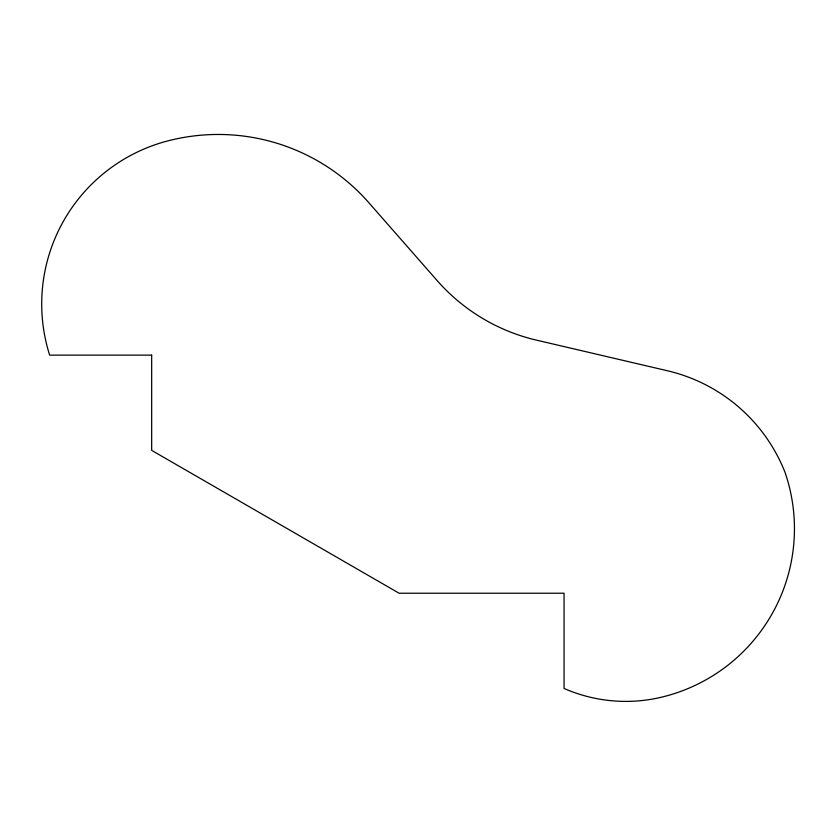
<?xml version="1.0" encoding="UTF-8"?>
<svg xmlns="http://www.w3.org/2000/svg" width="836" height="836" viewBox="0 0 836 836"><rect width="100%" height="100%" fill="white"/><g stroke="black" fill="none" stroke-linecap="round" stroke-linejoin="round"><path stroke-width="1.25" d="M151.671 355.133L49.658 355.133A168.517 168.517 0 0 1 172.989 139.633A200.358 200.358 0 0 1 368.833 202.699L437.134 280.572A189.511 189.511 0 0 0 536.43 340.127L667.473 370.776A167.325 167.325 0 0 1 785.035 472.382A173.23 173.23 0 0 1 662.216 697.025A153.876 153.876 0 0 1 564.06 688.467L564.06 593.226L399.106 593.226L151.671 450.374L151.671 355.133"/></g></svg>
